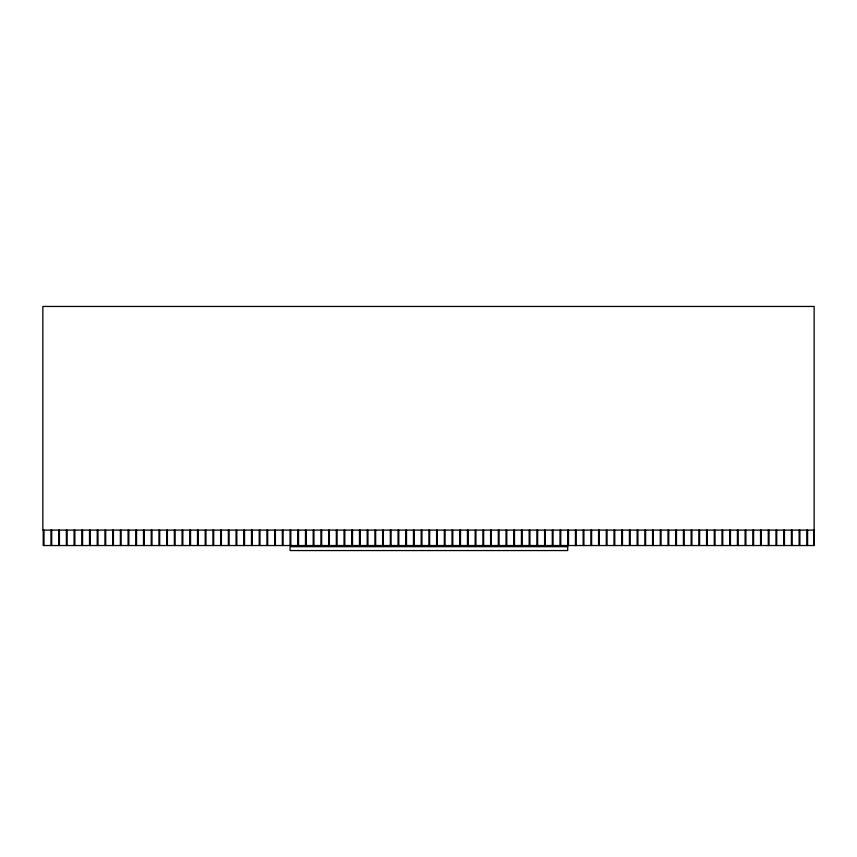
<?xml version="1.0" encoding="UTF-8"?>
<svg xmlns="http://www.w3.org/2000/svg" width="857" height="857" viewBox="0 0 857 857"><rect width="100%" height="100%" fill="white"/><g stroke="black" fill="none" stroke-linecap="round" stroke-linejoin="round"><path stroke-width="1.29" d="M814.15 530.108L42.85 530.108L42.85 306.452L814.15 306.452L814.15 545.534L43.236 545.534L43.236 530.108M813.764 530.108L813.764 545.534M807.594 530.108L807.594 545.534M806.823 530.108L806.823 545.534M799.881 530.108L799.881 545.534M799.11 530.108L799.11 545.534M792.168 530.108L792.168 545.534M791.397 530.108L791.397 545.534M784.455 530.108L784.455 545.534M783.684 530.108L783.684 545.534M776.742 530.108L776.742 545.534M775.971 530.108L775.971 545.534M769.029 530.108L769.029 545.534M768.258 530.108L768.258 545.534M761.316 530.108L761.316 545.534M760.545 530.108L760.545 545.534M753.603 530.108L753.603 545.534M752.832 530.108L752.832 545.534M745.89 530.108L745.89 545.534M745.119 530.108L745.119 545.534M738.177 530.108L738.177 545.534M737.406 530.108L737.406 545.534M730.464 530.108L730.464 545.534M729.693 530.108L729.693 545.534M722.751 530.108L722.751 545.534M721.98 530.108L721.98 545.534M715.038 530.108L715.038 545.534M714.267 530.108L714.267 545.534M707.325 530.108L707.325 545.534M706.554 530.108L706.554 545.534M699.612 530.108L699.612 545.534M698.841 530.108L698.841 545.534M691.899 530.108L691.899 545.534M691.128 530.108L691.128 545.534M684.186 530.108L684.186 545.534M683.415 530.108L683.415 545.534M676.473 530.108L676.473 545.534M675.702 530.108L675.702 545.534M668.76 530.108L668.76 545.534M667.989 530.108L667.989 545.534M661.047 530.108L661.047 545.534M660.276 530.108L660.276 545.534M653.334 530.108L653.334 545.534M652.563 530.108L652.563 545.534M645.621 530.108L645.621 545.534M644.85 530.108L644.85 545.534M637.908 530.108L637.908 545.534M637.137 530.108L637.137 545.534M630.195 530.108L630.195 545.534M629.424 530.108L629.424 545.534M622.482 530.108L622.482 545.534M621.711 530.108L621.711 545.534M614.769 530.108L614.769 545.534M613.998 530.108L613.998 545.534M607.056 530.108L607.056 545.534M606.285 530.108L606.285 545.534M599.343 530.108L599.343 545.534M598.572 530.108L598.572 545.534M591.63 530.108L591.63 545.534M590.859 530.108L590.859 545.534M583.917 530.108L583.917 545.534M583.146 530.108L583.146 545.534M576.204 530.108L576.204 545.534M575.433 530.108L575.433 545.534M568.491 530.108L568.491 545.534M567.72 530.108L567.72 545.534M560.778 530.108L560.778 545.534M560.007 530.108L560.007 545.534M553.065 530.108L553.065 545.534M552.294 530.108L552.294 545.534M545.352 530.108L545.352 545.534M544.581 530.108L544.581 545.534M537.639 530.108L537.639 545.534M536.868 530.108L536.868 545.534M529.926 530.108L529.926 545.534M529.155 530.108L529.155 545.534M522.213 530.108L522.213 545.534M521.442 530.108L521.442 545.534M514.5 530.108L514.5 545.534M513.729 530.108L513.729 545.534M506.787 530.108L506.787 545.534M506.016 530.108L506.016 545.534M499.074 530.108L499.074 545.534M498.303 530.108L498.303 545.534M491.361 530.108L491.361 545.534M490.59 530.108L490.59 545.534M483.648 530.108L483.648 545.534M482.877 530.108L482.877 545.534M475.935 530.108L475.935 545.534M475.164 530.108L475.164 545.534M468.222 530.108L468.222 545.534M467.451 530.108L467.451 545.534M460.509 530.108L460.509 545.534M459.738 530.108L459.738 545.534M452.796 530.108L452.796 545.534M452.025 530.108L452.025 545.534M445.083 530.108L445.083 545.534M444.312 530.108L444.312 545.534M437.37 530.108L437.37 545.534M436.599 530.108L436.599 545.534M429.657 530.108L429.657 545.534M428.886 530.108L428.886 545.534M421.944 530.108L421.944 545.534M421.173 530.108L421.173 545.534M414.231 530.108L414.231 545.534M413.46 530.108L413.46 545.534M406.518 530.108L406.518 545.534M405.747 530.108L405.747 545.534M398.805 530.108L398.805 545.534M398.034 530.108L398.034 545.534M391.092 530.108L391.092 545.534M390.321 530.108L390.321 545.534M383.379 530.108L383.379 545.534M382.608 530.108L382.608 545.534M375.666 530.108L375.666 545.534M374.895 530.108L374.895 545.534M367.953 530.108L367.953 545.534M367.182 530.108L367.182 545.534M360.24 530.108L360.24 545.534M359.469 530.108L359.469 545.534M352.527 530.108L352.527 545.534M351.756 530.108L351.756 545.534M344.814 530.108L344.814 545.534M344.043 530.108L344.043 545.534M337.101 530.108L337.101 545.534M336.33 530.108L336.33 545.534M329.388 530.108L329.388 545.534M328.617 530.108L328.617 545.534M321.675 530.108L321.675 545.534M320.904 530.108L320.904 545.534M313.962 530.108L313.962 545.534M313.191 530.108L313.191 545.534M306.249 530.108L306.249 545.534M305.478 530.108L305.478 545.534M298.536 530.108L298.536 545.534M297.765 530.108L297.765 545.534M290.823 530.108L290.823 545.534M290.052 530.108L290.052 545.534M283.11 530.108L283.11 545.534M282.339 530.108L282.339 545.534M275.397 530.108L275.397 545.534M274.626 530.108L274.626 545.534M267.684 530.108L267.684 545.534M266.913 530.108L266.913 545.534M259.971 530.108L259.971 545.534M259.2 530.108L259.2 545.534M252.258 530.108L252.258 545.534M251.487 530.108L251.487 545.534M244.545 530.108L244.545 545.534M243.774 530.108L243.774 545.534M236.832 530.108L236.832 545.534M236.061 530.108L236.061 545.534M229.119 530.108L229.119 545.534M228.348 530.108L228.348 545.534M221.406 530.108L221.406 545.534M220.635 530.108L220.635 545.534M213.693 530.108L213.693 545.534M212.922 530.108L212.922 545.534M205.98 530.108L205.98 545.534M205.209 530.108L205.209 545.534M198.267 530.108L198.267 545.534M197.496 530.108L197.496 545.534M190.554 530.108L190.554 545.534M189.783 530.108L189.783 545.534M182.841 530.108L182.841 545.534M182.07 530.108L182.07 545.534M175.128 530.108L175.128 545.534M174.357 530.108L174.357 545.534M167.415 530.108L167.415 545.534M166.644 530.108L166.644 545.534M159.702 530.108L159.702 545.534M158.931 530.108L158.931 545.534M151.989 530.108L151.989 545.534M151.218 530.108L151.218 545.534M144.276 530.108L144.276 545.534M143.505 530.108L143.505 545.534M136.563 530.108L136.563 545.534M135.792 530.108L135.792 545.534M128.85 530.108L128.85 545.534M128.079 530.108L128.079 545.534M121.137 530.108L121.137 545.534M120.366 530.108L120.366 545.534M113.424 530.108L113.424 545.534M112.653 530.108L112.653 545.534M105.711 530.108L105.711 545.534M104.94 530.108L104.94 545.534M97.998 530.108L97.998 545.534M97.227 530.108L97.227 545.534M90.285 530.108L90.285 545.534M89.514 530.108L89.514 545.534M82.572 530.108L82.572 545.534M81.801 530.108L81.801 545.534M74.859 530.108L74.859 545.534M74.088 530.108L74.088 545.534M67.146 530.108L67.146 545.534M66.375 530.108L66.375 545.534M59.433 530.108L59.433 545.534M58.662 530.108L58.662 545.534M51.72 530.108L51.72 545.534M50.949 530.108L50.949 545.534M44.007 530.108L44.007 545.534M567.72 546.691L290.052 546.691L290.052 550.548L567.72 550.548L567.72 546.691"/></g></svg>
